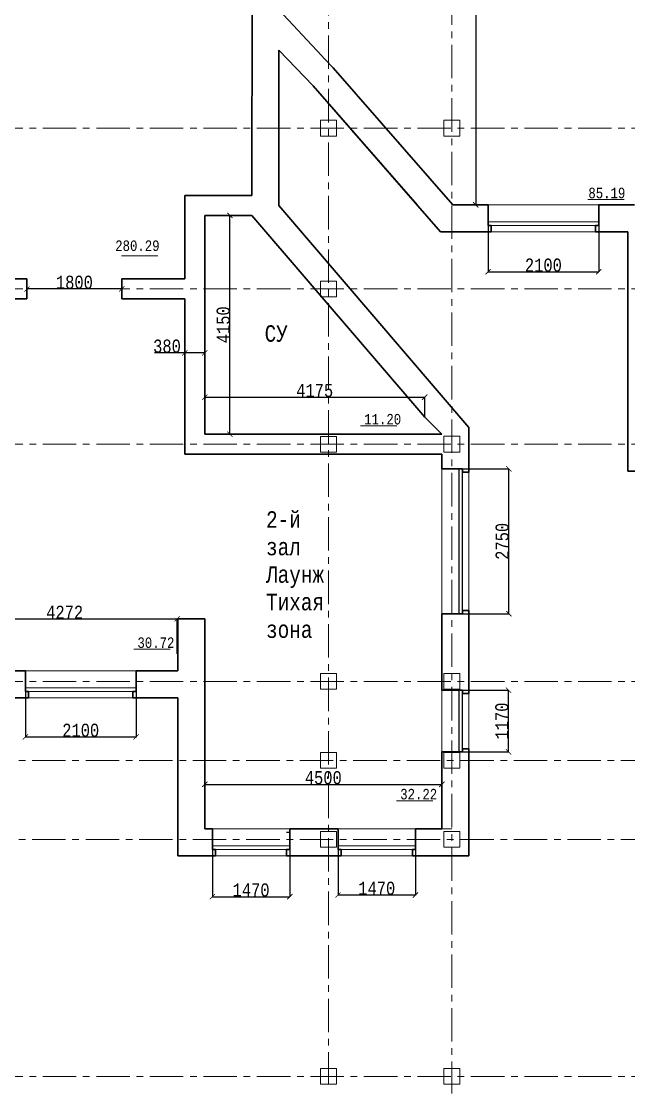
# Model space of a CAD drawing. Header units: millimetres. Extents: x -689206 to 4969298, y -1019800 to 703299.
# Drawn here: x 275393 to 286918, y 538572 to 558928 of the extents above; entities that cross this region are included whole.
import ezdxf

# ---------------------------------------------------------------- set-up
doc = ezdxf.new("R2010")
doc.units = ezdxf.units.MM
doc.linetypes.add('осеваяX2', pattern=[101.6, 63.5, -12.7, 12.7, -12.7])
for name, color, linetype, lineweight in [('несущие', 7, 'Continuous', 30), ('ОКНА', 250, 'Continuous', 20), ('РАЗМЕРЫ', 7, 'Continuous', 9), ('стены', 7, 'Continuous', 20)]:
    doc.layers.add(name, color=color, linetype=linetype, lineweight=lineweight)
doc.styles.add('Аннотативный', font='isocteur.ttf', dxfattribs={"width": 0.7, "height": 250})
doc.dimstyles.new('Аннотативный', dxfattribs={"dimscale": 0, "dimtxt": 250, "dimasz": 100, "dimexe": 1.25, "dimexo": 0.625, "dimtad": 1, "dimdec": 0, "dimtxsty": 'Аннотативный', "dimblk": 'ARCHTICK', "dimcen": 2.5, "dimadec": 0, "dimazin": 0, "dimtfac": 1, "dimtdec": 0, "dimtmove": 0, "dimatfit": 3, "dimfxl": 1, "dimarcsym": 0})

# ---------------------------------------------------------------- blocks, each defined once
blk = doc.blocks.new('_ArchTick')
at = {"color": 0, "linetype": 'ByBlock', "const_width": 0.15}
blk.add_lwpolyline([(-0.5, -0.5), (0.5, 0.5)], dxfattribs=at)
blk = doc.blocks.new('*D508')
at = {"layer": 'Defpoints', "color": 0, "lineweight": 20, "transparency": 16777216}
for p in [(278873, 544443), (283373, 544443), (283373, 544443)]:
    blk.add_point(p, dxfattribs=at)
at = {"layer": 'стены', "color": 0, "lineweight": -2, "transparency": 16777216}
for p, q in [((278873, 544443), (278873, 544444)), ((278873, 544443), (283373, 544443)), ((283373, 544442), (283373, 544441))]:
    blk.add_line(p, q, dxfattribs=at)
at = {"layer": 'стены', "color": 0, "lineweight": -2, "transparency": 16777216, "xscale": 100, "yscale": 100, "zscale": 100, "rotation": 180}
blk.add_blockref('_ArchTick', (278873, 544443), dxfattribs=at)
at = {"layer": 'стены', "color": 0, "lineweight": -2, "transparency": 16777216, "xscale": 100, "yscale": 100, "zscale": 100}
blk.add_blockref('_ArchTick', (283373, 544443), dxfattribs=at)
at = {"layer": 'стены', "color": 0, "lineweight": 13, "transparency": 16777216, "insert": (281123, 544568), "char_height": 250, "attachment_point": 5, "style": 'Аннотативный'}
blk.add_mtext('4500', dxfattribs=at)
blk = doc.blocks.new('*D488')
at = {"layer": 'Defpoints', "color": 0, "lineweight": 20, "transparency": 16777216}
for p in [(278349, 547585), (274077, 546917), (278349, 546917)]:
    blk.add_point(p, dxfattribs=at)
at = {"layer": 'стены', "color": 0, "lineweight": -2, "transparency": 16777216}
for p, q in [((274077, 546918), (274077, 547586)), ((274077, 547585), (278349, 547585)), ((278349, 546918), (278349, 547586))]:
    blk.add_line(p, q, dxfattribs=at)
at = {"layer": 'стены', "color": 0, "lineweight": -2, "transparency": 16777216, "xscale": 100, "yscale": 100, "zscale": 100, "rotation": 180}
blk.add_blockref('_ArchTick', (274077, 547585), dxfattribs=at)
at = {"layer": 'стены', "color": 0, "lineweight": -2, "transparency": 16777216, "xscale": 100, "yscale": 100, "zscale": 100}
blk.add_blockref('_ArchTick', (278349, 547585), dxfattribs=at)
at = {"layer": 'стены', "color": 0, "lineweight": 13, "transparency": 16777216, "insert": (276213, 547710), "char_height": 250, "attachment_point": 5, "style": 'Аннотативный'}
blk.add_mtext('4272', dxfattribs=at)
blk = doc.blocks.new('*D493')
at = {"layer": 'Defpoints', "color": 0, "lineweight": 20, "transparency": 16777216}
for p in [(283048, 551795), (278873, 551415), (283048, 551415)]:
    blk.add_point(p, dxfattribs=at)
at = {"layer": 'стены', "color": 0, "lineweight": -2, "transparency": 16777216}
for p, q in [((278873, 551415), (278873, 551796)), ((278873, 551795), (283048, 551795)), ((283048, 551415), (283048, 551796))]:
    blk.add_line(p, q, dxfattribs=at)
at = {"layer": 'стены', "color": 0, "lineweight": -2, "transparency": 16777216, "xscale": 100, "yscale": 100, "zscale": 100, "rotation": 180}
blk.add_blockref('_ArchTick', (278873, 551795), dxfattribs=at)
at = {"layer": 'стены', "color": 0, "lineweight": -2, "transparency": 16777216, "xscale": 100, "yscale": 100, "zscale": 100}
blk.add_blockref('_ArchTick', (283048, 551795), dxfattribs=at)
at = {"layer": 'стены', "color": 0, "lineweight": 13, "transparency": 16777216, "insert": (280960, 551920), "char_height": 250, "attachment_point": 5, "style": 'Аннотативный'}
blk.add_mtext('4175', dxfattribs=at)
blk = doc.blocks.new('*D592')
at = {"layer": 'Defpoints', "color": 0, "lineweight": 20, "transparency": 16777216}
for p in [(283373, 546230), (284640, 546230), (283373, 545060)]:
    blk.add_point(p, dxfattribs=at)
at = {"layer": 'ОКНА', "color": 0, "lineweight": -2, "transparency": 16777216}
for p, q in [((283373, 546230), (284641, 546230)), ((284640, 545060), (284640, 546230)), ((283373, 545060), (284641, 545060))]:
    blk.add_line(p, q, dxfattribs=at)
at = {"layer": 'ОКНА', "color": 0, "lineweight": -2, "transparency": 16777216, "xscale": 100, "yscale": 100, "zscale": 100}
for p, rotation in [((284640, 546230), 90), ((284640, 545060), 270)]:
    blk.add_blockref('_ArchTick', p, dxfattribs=dict(at, rotation=rotation))
at = {"layer": 'ОКНА', "color": 0, "lineweight": 13, "transparency": 16777216, "insert": (284514, 545645), "char_height": 250, "attachment_point": 5, "rotation": 90, "style": 'Аннотативный'}
blk.add_mtext('1170', dxfattribs=at)
blk = doc.blocks.new('*D640')
at = {"layer": 'Defpoints', "color": 0, "linetype": 'ByBlock', "lineweight": 20, "transparency": 16777216}
for p in [(275468, 546598), (277568, 546598), (277568, 545343)]:
    blk.add_point(p, dxfattribs=at)
at = {"layer": 'РАЗМЕРЫ', "color": 0, "linetype": 'ByBlock', "lineweight": -2, "transparency": 16777216}
for p, q in [((275468, 546598), (275468, 545342)), ((277568, 546598), (277568, 545342)), ((275468, 545343), (277568, 545343))]:
    blk.add_line(p, q, dxfattribs=at)
at = {"layer": 'РАЗМЕРЫ', "color": 0, "linetype": 'ByBlock', "lineweight": -2, "transparency": 16777216, "xscale": 100, "yscale": 100, "zscale": 100, "rotation": 180}
blk.add_blockref('_ArchTick', (275468, 545343), dxfattribs=at)
at = {"layer": 'РАЗМЕРЫ', "color": 0, "linetype": 'ByBlock', "lineweight": -2, "transparency": 16777216, "xscale": 100, "yscale": 100, "zscale": 100}
blk.add_blockref('_ArchTick', (277568, 545343), dxfattribs=at)
at = {"layer": 'РАЗМЕРЫ', "color": 0, "linetype": 'ByBlock', "lineweight": 13, "transparency": 16777216, "insert": (276518, 545468), "char_height": 250, "attachment_point": 5, "style": 'Аннотативный'}
blk.add_mtext('2100', dxfattribs=at)
blk = doc.blocks.new('*D641')
at = {"layer": 'Defpoints', "color": 0, "linetype": 'ByBlock', "lineweight": 20, "transparency": 16777216}
for p in [(279017, 543599), (280487, 543599), (280487, 542310)]:
    blk.add_point(p, dxfattribs=at)
at = {"layer": 'РАЗМЕРЫ', "color": 0, "linetype": 'ByBlock', "lineweight": -2, "transparency": 16777216}
for p, q in [((279017, 543598), (279017, 542309)), ((280487, 543598), (280487, 542309)), ((279017, 542310), (280487, 542310))]:
    blk.add_line(p, q, dxfattribs=at)
at = {"layer": 'РАЗМЕРЫ', "color": 0, "linetype": 'ByBlock', "lineweight": -2, "transparency": 16777216, "xscale": 100, "yscale": 100, "zscale": 100, "rotation": 180}
blk.add_blockref('_ArchTick', (279017, 542310), dxfattribs=at)
at = {"layer": 'РАЗМЕРЫ', "color": 0, "linetype": 'ByBlock', "lineweight": -2, "transparency": 16777216, "xscale": 100, "yscale": 100, "zscale": 100}
blk.add_blockref('_ArchTick', (280487, 542310), dxfattribs=at)
at = {"layer": 'РАЗМЕРЫ', "color": 0, "linetype": 'ByBlock', "lineweight": 13, "transparency": 16777216, "insert": (279752, 542436), "char_height": 250, "attachment_point": 5, "style": 'Аннотативный'}
blk.add_mtext('1470', dxfattribs=at)
blk = doc.blocks.new('*D642')
at = {"layer": 'Defpoints', "color": 0, "linetype": 'ByBlock', "lineweight": 20, "transparency": 16777216}
for p in [(281403, 543599), (282873, 543599), (281403, 542342)]:
    blk.add_point(p, dxfattribs=at)
at = {"layer": 'РАЗМЕРЫ', "color": 0, "linetype": 'ByBlock', "lineweight": -2, "transparency": 16777216}
for p, q in [((281403, 543598), (281403, 542341)), ((282873, 543598), (282873, 542341)), ((282873, 542342), (281403, 542342))]:
    blk.add_line(p, q, dxfattribs=at)
at = {"layer": 'РАЗМЕРЫ', "color": 0, "linetype": 'ByBlock', "lineweight": -2, "transparency": 16777216, "xscale": 100, "yscale": 100, "zscale": 100, "rotation": 180}
blk.add_blockref('_ArchTick', (281403, 542342), dxfattribs=at)
at = {"layer": 'РАЗМЕРЫ', "color": 0, "linetype": 'ByBlock', "lineweight": -2, "transparency": 16777216, "xscale": 100, "yscale": 100, "zscale": 100}
blk.add_blockref('_ArchTick', (282873, 542342), dxfattribs=at)
at = {"layer": 'РАЗМЕРЫ', "color": 0, "linetype": 'ByBlock', "lineweight": 13, "transparency": 16777216, "insert": (282138, 542468), "char_height": 250, "attachment_point": 5, "style": 'Аннотативный'}
blk.add_mtext('1470', dxfattribs=at)
blk = doc.blocks.new('*D643')
at = {"layer": 'Defpoints', "color": 0, "linetype": 'ByBlock', "lineweight": 20, "transparency": 16777216}
for p in [(283373, 550432), (284646, 550432), (283373, 547682)]:
    blk.add_point(p, dxfattribs=at)
at = {"layer": 'РАЗМЕРЫ', "color": 0, "linetype": 'ByBlock', "lineweight": -2, "transparency": 16777216}
for p, q in [((283373, 550432), (284647, 550432)), ((284646, 547682), (284646, 550432)), ((283373, 547682), (284647, 547682))]:
    blk.add_line(p, q, dxfattribs=at)
at = {"layer": 'РАЗМЕРЫ', "color": 0, "linetype": 'ByBlock', "lineweight": -2, "transparency": 16777216, "xscale": 100, "yscale": 100, "zscale": 100}
for p, rotation in [((284646, 550432), 90), ((284646, 547682), 270)]:
    blk.add_blockref('_ArchTick', p, dxfattribs=dict(at, rotation=rotation))
at = {"layer": 'РАЗМЕРЫ', "color": 0, "linetype": 'ByBlock', "lineweight": 13, "transparency": 16777216, "insert": (284520, 549057), "char_height": 250, "attachment_point": 5, "rotation": 90, "style": 'Аннотативный'}
blk.add_mtext('2750', dxfattribs=at)
blk = doc.blocks.new('*D650')
at = {"layer": 'Defpoints', "color": 0, "linetype": 'ByBlock', "lineweight": 20, "transparency": 16777216}
for p in [(284251, 555445), (286351, 555445), (286351, 554175)]:
    blk.add_point(p, dxfattribs=at)
at = {"layer": 'РАЗМЕРЫ', "color": 0, "linetype": 'ByBlock', "lineweight": -2, "transparency": 16777216}
for p, q in [((284251, 555445), (284251, 554173)), ((286351, 555445), (286351, 554173)), ((284251, 554175), (286351, 554175))]:
    blk.add_line(p, q, dxfattribs=at)
at = {"layer": 'РАЗМЕРЫ', "color": 0, "linetype": 'ByBlock', "lineweight": -2, "transparency": 16777216, "xscale": 100, "yscale": 100, "zscale": 100, "rotation": 180}
blk.add_blockref('_ArchTick', (284251, 554175), dxfattribs=at)
at = {"layer": 'РАЗМЕРЫ', "color": 0, "linetype": 'ByBlock', "lineweight": -2, "transparency": 16777216, "xscale": 100, "yscale": 100, "zscale": 100}
blk.add_blockref('_ArchTick', (286351, 554175), dxfattribs=at)
at = {"layer": 'РАЗМЕРЫ', "color": 0, "linetype": 'ByBlock', "lineweight": 13, "transparency": 16777216, "insert": (285301, 554300), "char_height": 250, "attachment_point": 5, "style": 'Аннотативный'}
blk.add_mtext('2100', dxfattribs=at)
blk = doc.blocks.new('*D652')
at = {"layer": 'Defpoints', "color": 0, "linetype": 'ByBlock', "lineweight": 20, "transparency": 16777216}
for p in [(284016, 570201), (284016, 555445), (284016, 555445)]:
    blk.add_point(p, dxfattribs=at)
at = {"layer": 'РАЗМЕРЫ', "color": 0, "linetype": 'ByBlock', "lineweight": -2, "transparency": 16777216}
for p, q in [((284016, 570201), (284016, 555445)), ((284017, 570201), (284017, 570201)), ((284017, 555445), (284017, 555445))]:
    blk.add_line(p, q, dxfattribs=at)
at = {"layer": 'РАЗМЕРЫ', "color": 0, "linetype": 'ByBlock', "lineweight": -2, "transparency": 16777216, "xscale": 100, "yscale": 100, "zscale": 100}
for p, rotation in [((284016, 570201), 90), ((284016, 555445), 270)]:
    blk.add_blockref('_ArchTick', p, dxfattribs=dict(at, rotation=rotation))
at = {"layer": 'РАЗМЕРЫ', "color": 0, "linetype": 'ByBlock', "lineweight": 13, "transparency": 16777216, "insert": (283891, 562823), "char_height": 250, "attachment_point": 5, "rotation": 90, "style": 'Аннотативный'}
blk.add_mtext('14760', dxfattribs=at)
blk = doc.blocks.new('*D622')
at = {"layer": 'Defpoints', "color": 0, "linetype": 'ByBlock', "lineweight": 20, "transparency": 16777216}
for p in [(278873, 555245), (279350, 555245), (278873, 551091)]:
    blk.add_point(p, dxfattribs=at)
at = {"layer": 'РАЗМЕРЫ', "color": 0, "linetype": 'ByBlock', "lineweight": -2, "transparency": 16777216}
for p, q in [((278873, 555245), (279351, 555245)), ((279350, 551091), (279350, 555245)), ((278873, 551091), (279351, 551091))]:
    blk.add_line(p, q, dxfattribs=at)
at = {"layer": 'РАЗМЕРЫ', "color": 0, "linetype": 'ByBlock', "lineweight": -2, "transparency": 16777216, "xscale": 100, "yscale": 100, "zscale": 100}
for p, rotation in [((279350, 555245), 90), ((279350, 551091), 270)]:
    blk.add_blockref('_ArchTick', p, dxfattribs=dict(at, rotation=rotation))
at = {"layer": 'РАЗМЕРЫ', "color": 0, "linetype": 'ByBlock', "lineweight": 13, "transparency": 16777216, "insert": (279225, 553168), "char_height": 250, "attachment_point": 5, "rotation": 90, "style": 'Аннотативный'}
blk.add_mtext('4150', dxfattribs=at)
blk = doc.blocks.new('*D661')
at = {"layer": 'Defpoints', "color": 0, "linetype": 'ByBlock', "lineweight": 20, "transparency": 16777216}
for p in [(278493, 552635), (278493, 552635), (278873, 552635)]:
    blk.add_point(p, dxfattribs=at)
at = {"layer": 'РАЗМЕРЫ', "color": 0, "linetype": 'ByBlock', "lineweight": -2, "transparency": 16777216}
for p, q in [((278493, 552635), (277919, 552635)), ((278493, 552636), (278493, 552636)), ((278873, 552635), (278493, 552635)), ((278873, 552636), (278873, 552636))]:
    blk.add_line(p, q, dxfattribs=at)
at = {"layer": 'РАЗМЕРЫ', "color": 0, "linetype": 'ByBlock', "lineweight": -2, "transparency": 16777216, "xscale": 100, "yscale": 100, "zscale": 100, "rotation": 180}
blk.add_blockref('_ArchTick', (278493, 552635), dxfattribs=at)
at = {"layer": 'РАЗМЕРЫ', "color": 0, "linetype": 'ByBlock', "lineweight": -2, "transparency": 16777216, "xscale": 100, "yscale": 100, "zscale": 100}
blk.add_blockref('_ArchTick', (278873, 552635), dxfattribs=at)
at = {"layer": 'РАЗМЕРЫ', "color": 0, "linetype": 'ByBlock', "lineweight": 13, "transparency": 16777216, "insert": (278156, 552761), "char_height": 250, "attachment_point": 5, "style": 'Аннотативный'}
blk.add_mtext('380', dxfattribs=at)
blk = doc.blocks.new('*D667')
at = {"layer": 'Defpoints', "color": 0, "linetype": 'ByBlock', "lineweight": 20, "transparency": 16777216}
for p in [(275498, 553849), (275498, 553849), (277298, 553849)]:
    blk.add_point(p, dxfattribs=at)
at = {"layer": 'РАЗМЕРЫ', "color": 0, "linetype": 'ByBlock', "lineweight": -2, "transparency": 16777216}
for p, q in [((275498, 553849), (275498, 553850)), ((277298, 553849), (275498, 553849)), ((277298, 553849), (277298, 553850))]:
    blk.add_line(p, q, dxfattribs=at)
at = {"layer": 'РАЗМЕРЫ', "color": 0, "linetype": 'ByBlock', "lineweight": -2, "transparency": 16777216, "xscale": 100, "yscale": 100, "zscale": 100}
for p, rotation in [((275498, 553849), 179.9999999999964), ((277298, 553849), 359.9999999999963)]:
    blk.add_blockref('_ArchTick', p, dxfattribs=dict(at, rotation=rotation))
at = {"layer": 'РАЗМЕРЫ', "color": 0, "linetype": 'ByBlock', "lineweight": 20, "transparency": 16777216, "insert": (276398, 553974), "char_height": 250, "attachment_point": 5, "style": 'Аннотативный'}
blk.add_mtext('1800', dxfattribs=at)

msp = doc.modelspace()

# ---------------------------------------------------------------- linework, layer by layer
at = {"layer": 'несущие', "color": 18, "linetype": 'ByBlock', "lineweight": 30, "true_color": 0x000000}
for p, q in [((279767.6, 555624.6), (279771.8, 561764.4)), ((280277.6, 555624.6), (280279.5, 558382.1)), ((281147.6, 558219.5), (281091.2, 558279.9)), ((279768.1, 556326.6), (279767.6, 556325.5))]:
    msp.add_line(p, q, dxfattribs=at)
at = {"layer": 'несущие', "color": 0}
for p, q in [((279767.6, 555624.6), (278492.8, 555624.6)), ((278872.8, 555624.6), (278492.8, 555624.6)), ((278492.8, 555624.6), (278492.8, 554038.5)), ((278492.8, 553658.5), (278492.8, 550710.5)), ((283047.9, 551414.6), (283372.8, 551090.5)), ((278872.8, 551090.5), (283372.8, 551090.5)), ((283372.8, 550710.5), (278492.8, 550710.5)), ((278362.8, 547584.6), (278362.8, 546598.2)), ((274077.3, 546598.2), (275468.4, 546598.2)), ((277568.4, 546598.2), (278362.8, 546598.2)), ((283372.8, 546230.2), (283762.8, 546230.2)), ((275528.4, 546088.2), (274209.1, 546088.2)), ((278362.8, 546088.2), (277508.4, 546088.2)), ((283372.8, 545060.2), (283762.8, 545060.2))]:
    msp.add_line(p, q, dxfattribs=at)
at = {"layer": 'несущие', "lineweight": 30}
for p, q in [((286902.2, 550388.5), (286902.2, 550987.2)), ((278362.8, 543088.5), (278362.8, 543598.5)), ((278362.8, 543536.1), (278362.8, 543398.5)), ((278872.8, 543598.5), (279016.8, 543598.5)), ((278872.8, 543598.5), (279016.8, 543598.5)), ((280486.8, 543598.5), (281403.2, 543598.5)), ((282873.2, 543598.5), (283372.8, 543598.5)), ((283882.8, 543598.5), (283882.8, 543088.5)), ((279076.8, 543088.5), (278362.8, 543088.5)), ((281463.2, 543088.5), (280426.8, 543088.5)), ((283882.8, 543088.5), (282813.2, 543088.5))]:
    msp.add_line(p, q, dxfattribs=at)
at = {"layer": 'ОКНА'}
for p, q in [((284251.3, 555055.4), (284251.3, 555125.4)), ((284251.3, 555125.4), (286351.3, 555125.4)), ((284311.3, 555055.4), (286291.3, 555055.4)), ((275468.4, 546278.2), (277568.4, 546278.2)), ((275468.4, 546208.2), (277568.4, 546208.2)), ((279016.8, 543278.5), (280486.8, 543278.5)), ((279076.8, 543208.5), (280426.8, 543208.5)), ((281403.2, 543278.5), (282873.2, 543278.5)), ((281463.2, 543208.5), (282813.2, 543208.5))]:
    msp.add_line(p, q, dxfattribs=at)
at = {"layer": 'ОКНА', "lineweight": 25}
for p, q in [((283692.8, 550431.6), (283692.8, 547681.6)), ((283762.8, 547741.6), (283762.8, 550371.6)), ((283692.8, 546230.2), (283692.8, 545060.2)), ((283762.8, 545060.2), (283762.8, 546230.2))]:
    msp.add_line(p, q, dxfattribs=at)
at = {"layer": 'ОКНА', "color": 0}
for p, q in [((275468.4, 546598.2), (277568.4, 546598.2)), ((275528.4, 546088.2), (277508.4, 546088.2)), ((279016.8, 543598.5), (280486.8, 543598.5)), ((281403.2, 543598.5), (282873.2, 543598.5)), ((283372.8, 543598.5), (283562.8, 543598.5)), ((279076.8, 543088.5), (280426.8, 543088.5)), ((281463.2, 543088.5), (282813.2, 543088.5))]:
    msp.add_line(p, q, dxfattribs=at)
at = {"layer": 'ОКНА', "color": 18, "lineweight": 30, "true_color": 0x000000}
for p, q in [((279016.8, 543208.5), (279076.8, 543208.5)), ((279076.8, 543088.5), (279076.8, 543208.5)), ((280486.8, 543208.5), (280426.8, 543208.5)), ((280426.8, 543208.5), (280426.8, 543088.5)), ((281403.2, 543208.5), (281463.2, 543208.5)), ((281463.2, 543088.5), (281463.2, 543208.5)), ((282873.2, 543208.5), (282813.2, 543208.5)), ((282813.2, 543208.5), (282813.2, 543088.5))]:
    msp.add_line(p, q, dxfattribs=at)
at = {"layer": 'ОКНА', "color": 7, "lineweight": 30, "true_color": 0xffffff}
for p, q in [((279076.8, 543208.5), (279076.8, 543088.5)), ((281463.2, 543208.5), (281463.2, 543088.5))]:
    msp.add_line(p, q, dxfattribs=at)
at = {"layer": 'РАЗМЕРЫ', "linetype": 'ByBlock', "lineweight": 20}
for p, q in [((279767.9, 561240), (279767.9, 558900)), ((279767.9, 558780), (279767.9, 558900)), ((279767.9, 557260), (279767.9, 558780)), ((279767.9, 557140), (279767.9, 557260)), ((279767.9, 555620), (279767.9, 557140)), ((279647.9, 555620), (279767.9, 555620))]:
    msp.add_line(p, q, dxfattribs=at)
at = {"layer": 'РАЗМЕРЫ', "linetype": 'ByBlock', "lineweight": 30}
for p, q in [((281091.2, 558279.9), (280280, 559148.4)), ((280929.7, 557705.8), (280279.5, 558382.1)), ((275497.7, 554038.5), (275497.7, 553658.5)), ((277297.8, 554038.5), (277297.8, 553658.5)), ((275117.7, 553658.5), (275497.7, 553658.5))]:
    msp.add_line(p, q, dxfattribs=at)
at = {"layer": 'РАЗМЕРЫ', "lineweight": 30}
for p, q in [((281147.6, 558219.5), (281311.5, 558044)), ((281311.5, 558044), (283579, 555445.4)), ((280929.7, 557705.8), (283347.2, 554935.4)), ((283696.2, 555445.4), (283579, 555445.4)), ((284251.3, 555445.4), (283696.2, 555445.4)), ((287032.2, 555445.4), (286351.3, 555445.4)), ((284311.3, 554935.4), (283347.2, 554935.4)), ((284251.3, 555055.4), (284311.3, 555055.4)), ((284311.3, 555055.4), (284311.3, 554935.4)), ((286351.3, 555055.4), (286291.3, 555055.4)), ((286291.3, 555055.4), (286291.3, 554935.4)), ((286902.2, 554935.4), (286291.3, 554935.4)), ((283762.8, 550431.6), (283762.8, 550371.6)), ((283762.8, 550371.6), (283882.8, 550371.6)), ((283882.8, 550371.6), (283762.8, 550371.6)), ((283762.8, 547681.6), (283762.8, 547741.6)), ((283762.8, 547741.6), (283882.8, 547741.6)), ((275468.4, 546208.2), (275528.4, 546208.2)), ((275528.4, 546088.2), (275528.4, 546208.2)), ((277568.4, 546208.2), (277508.4, 546208.2)), ((277508.4, 546208.2), (277508.4, 546088.2)), ((283762.8, 546230.2), (283762.8, 546170.2)), ((283882.8, 546170.2), (283762.8, 546170.2)), ((283762.8, 545060.2), (283762.8, 545120.2)), ((283762.8, 545120.2), (283882.8, 545120.2))]:
    msp.add_line(p, q, dxfattribs=at)
at = {"layer": 'РАЗМЕРЫ', "color": 114, "true_color": 0x139b48}
for p, q in [((286143.1, 555546.5), (286832.4, 555546.5)), ((277292.8, 554478.6), (277982, 554478.6)), ((281830.9, 551251.9), (282520.2, 551251.9)), ((277526.1, 547008.9), (278215.4, 547008.9)), ((282515.1, 544133.2), (283204.3, 544133.2))]:
    msp.add_line(p, q, dxfattribs=at)
at = {"layer": 'РАЗМЕРЫ'}
for p, q in [((284251.3, 555445.4), (286351.3, 555445.4)), ((284311.3, 554935.4), (286291.3, 554935.4)), ((283372.8, 547681.6), (283372.8, 550431.6)), ((283882.8, 547741.6), (283882.8, 550371.6)), ((283372.8, 545050.5), (283372.8, 546230.2)), ((283882.8, 545120.2), (283882.8, 546170.2))]:
    msp.add_line(p, q, dxfattribs=at)
at = {"layer": 'стены', "color": 1, "linetype": 'осеваяX2', "lineweight": 15, "ltscale": 10}
for p, q in [((281222.7, 583046), (281222.7, 538750.5)), ((283562.8, 582868), (283562.8, 538572.5)), ((239222.7, 556900.5), (311372.7, 556900.5)), ((239222.7, 553848.5), (311372.7, 553848.5)), ((239222.7, 550900.5), (311372.7, 550900.5)), ((239222.7, 546398.5), (311372.7, 546398.5)), ((239020.4, 544898.5), (311170.4, 544898.5)), ((239020.4, 543398.5), (311170.4, 543398.5)), ((239222.7, 538898.5), (311372.7, 538898.5))]:
    msp.add_line(p, q, dxfattribs=at)
at = {"layer": 'стены', "lineweight": 30}
for p, q in [((280929.7, 557705.8), (282892.5, 555456.5)), ((280929.7, 557705.8), (282902.2, 555445.4)), ((280278.1, 556324.5), (280277.6, 556323.5)), ((280277.6, 555432.7), (280277.6, 556323.5)), ((283882.8, 551218.1), (280277.6, 555432.7)), ((284251.3, 555055.4), (284251.3, 555445.4)), ((278872.8, 551090.5), (278872.8, 555244.6)), ((278872.8, 555244.6), (279767.6, 555244.6)), ((283047.9, 551414.6), (279767.6, 555244.6)), ((283347.2, 554935.4), (284311.3, 554935.4)), ((286291.3, 554935.4), (286902.2, 554935.4)), ((286902.2, 553182.6), (286902.2, 554935.4)), ((265280.8, 554038.5), (275497.7, 554038.5)), ((277297.8, 554038.5), (278492.8, 554038.5)), ((277297.8, 553658.5), (278492.8, 553658.5)), ((281405.8, 553329.6), (281407.7, 553329.6)), ((281510.3, 553209.6), (281510.5, 553209.6)), ((286902.2, 550985.9), (286902.2, 553182.6)), ((283882.8, 551220.1), (283786.6, 551330.6)), ((283882.8, 550371.6), (283882.8, 551218.1)), ((283372.8, 550431.6), (283372.8, 550710.5)), ((290278.4, 550388.5), (286902.2, 550388.5)), ((278362.8, 547584.6), (278872.8, 547584.6)), ((278872.8, 543598.5), (278872.8, 547584.6)), ((283372.8, 546230.2), (283372.8, 547681.6)), ((283882.8, 547741.6), (283882.8, 546170.2)), ((275468.4, 546598.2), (275468.4, 546208.2)), ((277568.4, 546208.2), (277568.4, 546598.2)), ((278362.8, 543536.1), (278362.8, 546088.2)), ((283882.8, 545120.2), (283882.8, 543536.1)), ((283372.8, 543598.5), (283372.8, 545060.2))]:
    msp.add_line(p, q, dxfattribs=at)
at = {"layer": 'стены', "color": 18, "lineweight": 30, "true_color": 0x000000}
for p, q in [((286351.3, 555445.4), (286351.3, 555055.4)), ((283372.8, 550431.6), (283762.8, 550431.6)), ((283762.8, 547681.6), (283372.8, 547681.6)), ((279016.8, 543598.5), (279016.8, 543208.5)), ((280486.8, 543208.5), (280486.8, 543598.5)), ((281403.2, 543598.5), (281403.2, 543208.5)), ((282873.2, 543208.5), (282873.2, 543598.5))]:
    msp.add_line(p, q, dxfattribs=at)
at = {"layer": 'стены'}
for p, q in [((283882.8, 550371.6), (283882.8, 551218.1)), ((283882.8, 547741.6), (283882.8, 547111.1)), ((283882.8, 544481.1), (283882.8, 543950.6)), ((283882.8, 543536.1), (283882.8, 544046.1))]:
    msp.add_line(p, q, dxfattribs=at)
at = {"layer": 'стены', "color": 152, "lineweight": 25, "true_color": 0x2776bb}
msp.add_line((280427.1, 543536.1), (280487.1, 543536.1), dxfattribs=at)
at = {"layer": 'стены', "color": 240, "true_color": 0xed1f24}
for points in [[(281072.7, 557050.5), (281372.7, 557050.5), (281372.7, 556750.5), (281072.7, 556750.5)], [(283412.8, 557050.5), (283712.8, 557050.5), (283712.8, 556750.5), (283412.8, 556750.5)], [(281072.7, 553999.5), (281372.7, 553999.5), (281372.7, 553699.5), (281072.7, 553699.5)], [(281072.7, 551050.5), (281372.7, 551050.5), (281372.7, 550750.5), (281072.7, 550750.5)], [(283412.8, 551052.6), (283712.8, 551052.6), (283712.8, 550752.6), (283412.8, 550752.6)], [(281072.7, 546548.5), (281372.7, 546548.5), (281372.7, 546248.5), (281072.7, 546248.5)], [(283412.8, 546550.5), (283712.8, 546550.5), (283712.8, 546250.5), (283412.8, 546250.5)], [(281072.7, 545050.5), (281372.7, 545050.5), (281372.7, 544750.5), (281072.7, 544750.5)], [(283412.8, 545050.5), (283712.8, 545050.5), (283712.8, 544750.5), (283412.8, 544750.5)], [(281072.7, 543548.5), (281372.7, 543548.5), (281372.7, 543248.5), (281072.7, 543248.5)], [(283412.8, 543550.5), (283712.8, 543550.5), (283712.8, 543250.5), (283412.8, 543250.5)], [(281072.7, 539050.5), (281372.7, 539050.5), (281372.7, 538750.5), (281072.7, 538750.5)], [(283412.8, 539050.5), (283712.8, 539050.5), (283712.8, 538750.5), (283412.8, 538750.5)]]:
    msp.add_lwpolyline(points, close=True, dxfattribs=at)

# ---------------------------------------------------------------- texts
at = {"width": 1449.342, "attachment_point": 1, "style": 'Аннотативный'}
for s, insert, char_height in [('СУ', (280008.6, 553160.3), 313.6), ('2-й зал  Лаунж Тихая зона', (280036.6, 549628.8), 313.597)]:
    msp.add_mtext(s, dxfattribs=dict(at, insert=insert, char_height=char_height))
at = {"layer": 'РАЗМЕРЫ', "color": 114, "true_color": 0x139b48, "char_height": 200, "width": 656.117, "attachment_point": 1, "style": 'Аннотативный'}
for s, insert in [('85.19', (286154.8, 555770.6)), ('280.29', (277173, 554769.8)), ('11.20', (281899.2, 551476)), ('30.72', (277594.4, 547232.9)), ('32.22', (282583.4, 544357.2))]:
    msp.add_mtext(s, dxfattribs=dict(at, insert=insert))

# ---------------------------------------------------------------- dimensions: what is measured, and where the dimension line sits
at = {"layer": 'ОКНА', "lineweight": 13}
dim = msp.add_aligned_dim(p1=(283372.8, 545060.2), p2=(283372.8, 546230.2), distance=-1267.3, dimstyle='Аннотативный', dxfattribs=at)
dim.commit()
dim.dimension.update_dxf_attribs({"geometry": '*D592', "text_midpoint": (284514.5, 545645.2)})
at = {"layer": 'РАЗМЕРЫ', "color": 18, "linetype": 'ByBlock', "lineweight": 13, "true_color": 0x000000}
for base, p1, p2, text, picture, middle in [((284016.1, 555445.4), (284016.1, 570200.5), (284016.1, 555445.4), '14760', '*D652', (283890.5, 562823)), ((279350.2, 555244.6), (278872.8, 551090.5), (278872.8, 555244.6), '4150', '*D622', (279224.5, 553167.6))]:
    dim = msp.add_linear_dim(base=base, p1=p1, p2=p2, angle=90, text=text, dimstyle='Аннотативный', dxfattribs=at)
    dim.commit()
    dim.dimension.update_dxf_attribs({"geometry": picture, "text_midpoint": middle})
for base, p1, p2, picture, middle in [((286351.3, 554174.7), (284251.3, 555445.4), (286351.3, 555445.4), '*D650', (285301.3, 554300.3)), ((278492.8, 552635), (278872.8, 552635), (278492.8, 552635), '*D661', (278155.9, 552760.6)), ((277568.4, 545342.9), (275468.4, 546598.2), (277568.4, 546598.2), '*D640', (276518.4, 545468.5)), ((280486.8, 542310.5), (279016.8, 543598.5), (280486.8, 543598.5), '*D641', (279751.8, 542436.1)), ((281403.2, 542342.1), (282873.2, 543598.5), (281403.2, 543598.5), '*D642', (282138.2, 542467.8))]:
    dim = msp.add_linear_dim(base=base, p1=p1, p2=p2, dimstyle='Аннотативный', dxfattribs=at)
    dim.commit()
    dim.dimension.update_dxf_attribs({"geometry": picture, "text_midpoint": middle})
at = {"layer": 'РАЗМЕРЫ', "linetype": 'ByBlock', "lineweight": 20}
dim = msp.add_aligned_dim(p1=(277297.8, 553848.5), p2=(275497.7, 553848.5), distance=0, dimstyle='Аннотативный', dxfattribs=at)
dim.commit()
dim.dimension.update_dxf_attribs({"geometry": '*D667', "text_midpoint": (276397.7, 553974.2)})
at = {"layer": 'РАЗМЕРЫ', "color": 18, "linetype": 'ByBlock', "lineweight": 13, "true_color": 0x000000}
dim = msp.add_linear_dim(base=(284645.8, 550431.6), p1=(283372.8, 547681.6), p2=(283372.8, 550431.6), angle=90, dimstyle='Аннотативный', dxfattribs=at)
dim.commit()
dim.dimension.update_dxf_attribs({"geometry": '*D643', "text_midpoint": (284520.2, 549056.6)})
at = {"layer": 'стены', "lineweight": 13}
for base, p1, p2, picture, middle in [((283047.9, 551794.9), (278872.8, 551414.6), (283047.9, 551414.6), '*D493', (280960.3, 551920.5)), ((278349.3, 547584.6), (274077.3, 546917.2), (278349.3, 546917.2), '*D488', (276213.3, 547710.2)), ((283372.8, 544442.6), (278872.8, 544442.6), (283372.8, 544442.6), '*D508', (281122.8, 544568.2))]:
    dim = msp.add_linear_dim(base=base, p1=p1, p2=p2, dimstyle='Аннотативный', dxfattribs=at)
    dim.commit()
    dim.dimension.update_dxf_attribs({"geometry": picture, "text_midpoint": middle})

doc.saveas('drawing.dxf')
